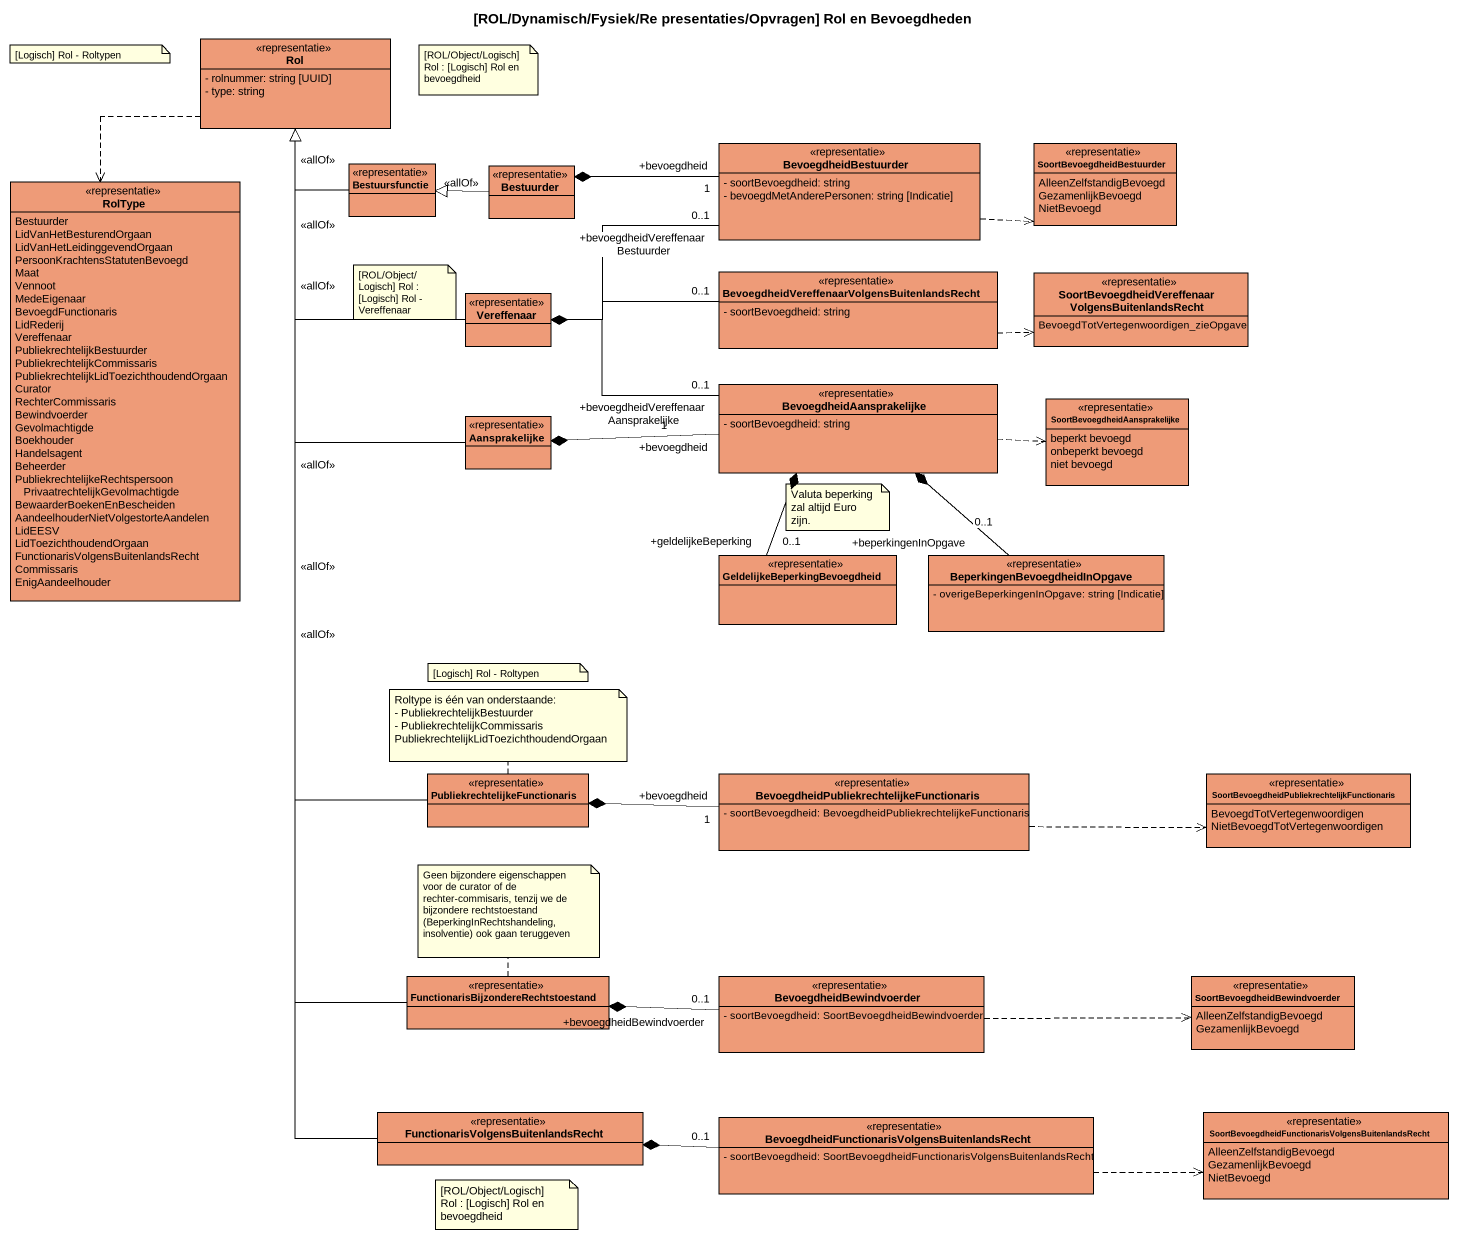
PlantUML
@startuml
title [ROL/Dynamisch/Fysiek/Re presentaties/Opvragen] Rol en Bevoegdheden
hide circle
hide empty members
skinparam classAttributeIconSize 0
class Rol <<representatie>> #EE9B78 {
  - rolnummer: string [UUID]
  - type: string
}
class Bestuursfunctie <<representatie>> #EE9B78
class Bestuurder <<representatie>> #EE9B78
class BevoegdheidBestuurder <<representatie>> #EE9B78 {
  - soortBevoegdheid: string
  - bevoegdMetAnderePersonen: string [Indicatie]
}
enum SoortBevoegdheidBestuurder <<representatie>> #EE9B78 {
  AlleenZelfstandigBevoegd
  GezamenlijkBevoegd
  NietBevoegd
}
enum RolType <<representatie>> #EE9B78 {
  Bestuurder
  LidVanHetBesturendOrgaan
  LidVanHetLeidinggevendOrgaan
  PersoonKrachtensStatutenBevoegd
  Maat
  Vennoot
  MedeEigenaar
  BevoegdFunctionaris
  LidRederij
  Vereffenaar
  PubliekrechtelijkBestuurder
  PubliekrechtelijkCommissaris
  PubliekrechtelijkLidToezichthoudendOrgaan
  Curator
  RechterCommissaris
  Bewindvoerder
  Gevolmachtigde
  Boekhouder
  Handelsagent
  Beheerder
  PubliekrechtelijkeRechtspersoonPrivaatrechtelijkGevolmachtigde
  BewaarderBoekenEnBescheiden
  AandeelhouderNietVolgestorteAandelen
  LidEESV
  LidToezichthoudendOrgaan
  FunctionarisVolgensBuitenlandsRecht
  Commissaris
  EnigAandeelhouder
}
class Vereffenaar <<representatie>> #EE9B78
class "BevoegdheidVereffenaarVolgensBuitenlandsRecht" as BevoegdheidVereffenaarVolgen <<representatie>> #EE9B78 {
  - soortBevoegdheid: string
}
enum "SoortBevoegdheidVereffenaarVolgensBuitenlandsRecht" as SoortBevoegdheidVereffenaarV <<representatie>> #EE9B78 {
  BevoegdTotVertegenwoordigen_zieOpgave
}
class BevoegdheidAansprakelijke <<representatie>> #EE9B78 {
  - soortBevoegdheid: string
}
enum "SoortBevoegdheidAansprakelijke" as SoortBevoegdheidAansprakelij <<representatie>> #EE9B78 {
  beperkt bevoegd
  onbeperkt bevoegd
  niet bevoegd
}
class Aansprakelijke <<representatie>> #EE9B78
class "GeldelijkeBeperkingBevoegdheid" as GeldelijkeBeperkingBevoegdhe <<representatie>> #EE9B78
class "BeperkingenBevoegdheidInOpgave" as BeperkingenBevoegdheidInOpga <<representatie>> #EE9B78 {
  - overigeBeperkingenInOpgave: string [Indicatie]
}
class "PubliekrechtelijkeFunctionaris" as PubliekrechtelijkeFunctionar <<representatie>> #EE9B78
class "BevoegdheidPubliekrechtelijkeFunctionaris" as BevoegdheidPubliekrechtelijk <<representatie>> #EE9B78 {
  - soortBevoegdheid: BevoegdheidPubliekrechtelijkeFunctionaris
}
enum "SoortBevoegdheidPubliekrechtelijkFunctionaris" as SoortBevoegdheidPubliekrecht <<representatie>> #EE9B78 {
  BevoegdTotVertegenwoordigen
  NietBevoegdTotVertegenwoordigen
}
class "FunctionarisBijzondereRechtstoestand" as FunctionarisBijzondereRechts <<representatie>> #EE9B78
class BevoegdheidBewindvoerder <<representatie>> #EE9B78 {
  - soortBevoegdheid: SoortBevoegdheidBewindvoerder
}
enum "SoortBevoegdheidBewindvoerder" as SoortBevoegdheidBewindvoerde <<representatie>> #EE9B78 {
  AlleenZelfstandigBevoegd
  GezamenlijkBevoegd
}
class "FunctionarisVolgensBuitenlandsRecht" as FunctionarisVolgensBuitenlan <<representatie>> #EE9B78
class "BevoegdheidFunctionarisVolgensBuitenlandsRecht" as BevoegdheidFunctionarisVolge <<representatie>> #EE9B78 {
  - soortBevoegdheid: SoortBevoegdheidFunctionarisVolgensBuitenlandsRecht
}
enum "SoortBevoegdheidFunctionarisVolgensBuitenlandsRecht" as SoortBevoegdheidFunctionaris <<representatie>> #EE9B78 {
  AlleenZelfstandigBevoegd
  GezamenlijkBevoegd
  NietBevoegd
}
Rol ..> RolType
Bestuursfunctie -up-|> Rol : <<allOf>>
Bestuurder -left-|> Bestuursfunctie : <<allOf>>
BevoegdheidBestuurder "+bevoegdheid\n1" -left-* Bestuurder
BevoegdheidBestuurder .right.> SoortBevoegdheidBestuurder
BevoegdheidBestuurder "+bevoegdheidVereffenaarBestuurder\n0..1" -left-* Vereffenaar
Vereffenaar -up-|> Rol : <<allOf>>
BevoegdheidVereffenaarVolgen "0..1" -left-* Vereffenaar
BevoegdheidVereffenaarVolgen .right.> SoortBevoegdheidVereffenaarV
BevoegdheidAansprakelijke "+bevoegdheidVereffenaarAansprakelijke\n0..1" -left-* Vereffenaar
BevoegdheidAansprakelijke .right.> SoortBevoegdheidAansprakelij
BevoegdheidAansprakelijke "+bevoegdheid\n1" -left-* Aansprakelijke
Aansprakelijke -up-|> Rol : <<allOf>>
GeldelijkeBeperkingBevoegdhe "+geldelijkeBeperking\n0..1" -up-* BevoegdheidAansprakelijke
BeperkingenBevoegdheidInOpga "+beperkingenInOpgave\n0..1" -up-* BevoegdheidAansprakelijke
PubliekrechtelijkeFunctionar -up-|> Rol : <<allOf>>
BevoegdheidPubliekrechtelijk "+bevoegdheid\n1" -left-* PubliekrechtelijkeFunctionar
BevoegdheidPubliekrechtelijk .right.> SoortBevoegdheidPubliekrecht
FunctionarisBijzondereRechts -up-|> Rol : <<allOf>>
BevoegdheidBewindvoerder "+bevoegdheidBewindvoerder\n0..1" -left-* FunctionarisBijzondereRechts
BevoegdheidBewindvoerder .right.> SoortBevoegdheidBewindvoerde
FunctionarisVolgensBuitenlan -up-|> Rol : <<allOf>>
BevoegdheidFunctionarisVolge "0..1" -left-* FunctionarisVolgensBuitenlan
BevoegdheidFunctionarisVolge .right.> SoortBevoegdheidFunctionaris
note as N1
  [Logisch] Rol - Roltypen
end note
note as N2
  [ROL/Object/Logisch] Rol : [Logisch] Rol en bevoegdheid
end note
note as N3
  [ROL/Object/Logisch] Rol : [Logisch] Rol - Vereffenaar
end note
note as N4
  Valuta beperking zal altijd Euro zijn.
end note
note as N5
  [Logisch] Rol - Roltypen
end note
note top of PubliekrechtelijkeFunctionar
  Roltype is één van onderstaande:
  - PubliekrechtelijkBestuurder
  - PubliekrechtelijkCommissaris PubliekrechtelijkLidToezichthoudendOrgaan
end note
note top of FunctionarisBijzondereRechts : Geen bijzondere eigenschappen voor de curator of de rechter-commisaris, tenzij we de bijzondere rechtstoestand (BeperkingInRechtshandeling, insolventie) ook gaan teruggeven
note as N8
  [ROL/Object/Logisch] Rol : [Logisch] Rol en bevoegdheid
end note
@enduml
